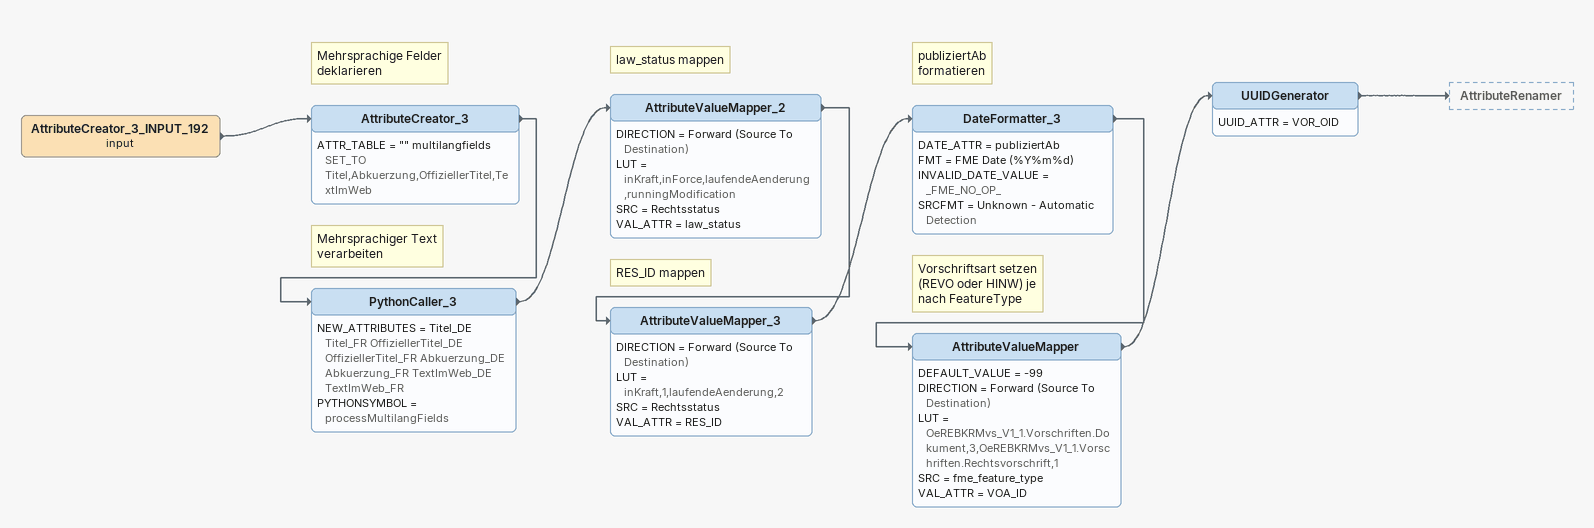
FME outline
AttributeCreator_3_INPUT_192 (input)
    -> AttributeCreator_3
Note: Mehrsprachige Felder / deklarieren
AttributeCreator_3
    ATTR_TABLE = "" multilangfields SET_TO Titel,Abkuerzung,OffiziellerTitel,TextImWeb
    -> PythonCaller_3
Note: Mehrsprachiger Text / verarbeiten
PythonCaller_3
    NEW_ATTRIBUTES = Titel_DE Titel_FR OffiziellerTitel_DE OffiziellerTitel_FR Abkuerzung_DE Abkuerzung_FR TextImWeb_DE TextImWeb_FR
    PYTHONSYMBOL = processMultilangFields
    -> AttributeValueMapper_2
Note: law_status mappen
AttributeValueMapper_2
    DIRECTION = Forward (Source To Destination)
    LUT = inKraft,inForce,laufendeAenderung,runningModification
    SRC = Rechtsstatus
    VAL_ATTR = law_status
    -> AttributeValueMapper_3
Note: RES_ID mappen
AttributeValueMapper_3
    DIRECTION = Forward (Source To Destination)
    LUT = inKraft,1,laufendeAenderung,2
    SRC = Rechtsstatus
    VAL_ATTR = RES_ID
    -> DateFormatter_3
Note: publiziertAb / formatieren
DateFormatter_3
    DATE_ATTR = publiziertAb
    FMT = FME Date (%Y%m%d)
    INVALID_DATE_VALUE = _FME_NO_OP_
    SRCFMT = Unknown - Automatic Detection
    -> AttributeValueMapper
Note: Vorschriftsart setzen / (REVO oder HINW) je / nach FeatureType
AttributeValueMapper
    DEFAULT_VALUE = -99
    DIRECTION = Forward (Source To Destination)
    LUT = OeREBKRMvs_V1_1.Vorschriften.Dokument,3,OeREBKRMvs_V1_1.Vorschriften.Rechtsvorschrift,1
    SRC = fme_feature_type
    VAL_ATTR = VOA_ID
    -> UUIDGenerator
UUIDGenerator
    UUID_ATTR = VOR_OID
    -> AttributeRenamer
